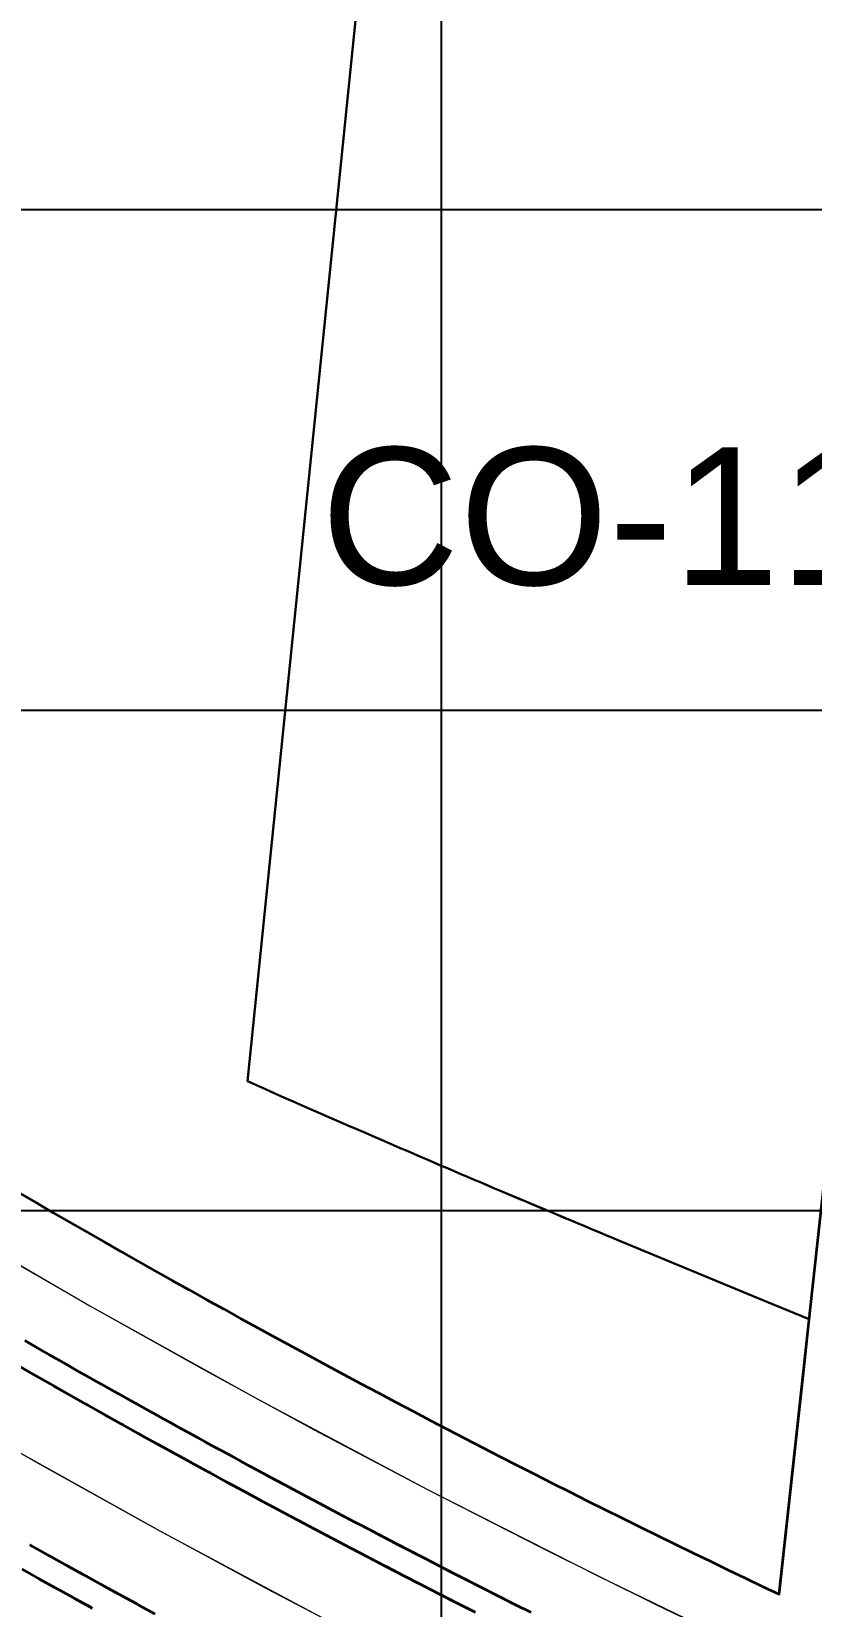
# Model space of a CAD drawing. Header units: millimetres. Extents: x 464536 to 476893, y 870501 to 881610.
# Drawn here: x 467618.1 to 467774, y 873120.9 to 873435.6 of the extents above; entities that cross this region are included whole.
import ezdxf
from ezdxf.enums import TextEntityAlignment as Align

# ---------------------------------------------------------------- set-up
doc = ezdxf.new("R2010")
doc.units = ezdxf.units.MM
for name, color, linetype, lineweight in [('Center_1', 7, 'Continuous', 5), ('Land Use Code', 7, 'Continuous', 35), ('Proposed Road Net work', 7, 'Continuous', 35), ('Recreational _ Environmental', 84, 'Continuous', 35)]:
    doc.layers.add(name, color=color, linetype=linetype, lineweight=lineweight)
doc.layers.add('Commerce_ Business _ Trade', color=10, linetype='Continuous')
doc.layers.add('Grid1', color=7, linetype='Continuous')
doc.styles.add('Arial', font='arial.ttf')

msp = doc.modelspace()

# ---------------------------------------------------------------- linework, layer by layer
at = {"layer": 'Center_1'}
for points in [[(467354.16, 873369.5), (467365.97, 873359.96), (467377.79, 873350.57), (467400.83, 873332.66), (467404.49, 873329.87), (467432.26, 873309.08), (467460.38, 873288.78), (467488.85, 873268.96), (467517.66, 873249.63), (467546.79, 873230.81), (467546.83, 873230.78), (467549.93, 873228.82), (467572.57, 873214.73), (467595.4, 873200.94), (467599.27, 873198.64), (467629.77, 873180.94), (467663.33, 873162.28), (467697.25, 873144.25), (467731.5, 873126.88), (467766.07, 873110.16), (467773.25, 873106.79), (467780.43, 873103.45)], [(467806.26, 873056.21), (467769.52, 873072.69), (467744.51, 873084.42), (467719.66, 873096.48), (467710.79, 873100.88), (467677.43, 873117.93), (467644.37, 873135.6), (467611.65, 873153.86), (467579.27, 873172.72), (467547.24, 873192.17), (467515.57, 873212.2), (467484.27, 873232.81), (467453.35, 873253.98), (467422.83, 873275.72), (467392.71, 873298.02), (467363, 873320.86)]]:
    msp.add_lwpolyline(points, dxfattribs=at)
for points in [[(467769.52, 873072.69, 0), (467752.83, 873080.47, 0), (467736.21, 873088.4, 0), (467719.66, 873096.48, 0), (467710.79, 873100.88, 0), (467687.82, 873112.54, 0), (467664.99, 873124.49, 0), (467642.32, 873136.72, 0), (467619.8, 873149.24, 0), (467597.44, 873162.04, 0), (467575.25, 873175.12, 0), (467553.22, 873188.48, 0), (467531.36, 873202.11, 0), (467509.67, 873216.02, 0), (467488.16, 873230.2, 0), (467466.83, 873244.65, 0), (467445.68, 873259.37, 0), (467424.72, 873274.35, 0), (467403.95, 873289.59, 0), (467383.38, 873305.1, 0), (467363, 873320.86, 0)], [(467614.48, 873189.73, 0), (467629.77, 873180.94, 0), (467652.11, 873168.43, 0), (467674.6, 873156.2, 0), (467697.25, 873144.25, 0), (467720.04, 873132.6, 0), (467742.99, 873121.23, 0), (467766.07, 873110.16, 0)]]:
    msp.add_polyline3d(points, dxfattribs=at)
at = {"layer": 'Commerce_ Business _ Trade'}
msp.add_lwpolyline([(467773.52, 873178.25), (467765.05, 873181.76), (467735.16, 873194.15), (467735.14, 873194.15), (467733.91, 873194.66, -0.000594), (467726.74, 873197.65), (467711.97, 873203.85, -0.001789), (467690.44, 873213.05, -0.002436), (467661.23, 873225.82), (467683.71, 873446.39), (467686.5, 873473.72), (467760.78, 873469.17), (467781.35, 873467.9), (467805.04, 873466.45), (467789.65, 873325.76), (467788.78, 873317.82), (467781.64, 873252.5), (467779.06, 873228.94), (467776.71, 873207.44)], format="xyb", close=True, dxfattribs=at)
msp.add_lwpolyline([(467683.71, 873446.39), (467661.23, 873225.82, 0.002436), (467690.44, 873213.05, 0.001789), (467711.97, 873203.85, 0.001224), (467726.74, 873197.65, 0.000608), (467733.91, 873194.66), (467735.14, 873194.15), (467735.16, 873194.15), (467765.05, 873181.76), (467773.52, 873178.25), (467772.35, 873167.54), (467767.57, 873123.82), (467767.51, 873123.31), (467764.33, 873124.82), (467760.8, 873126.51), (467757.27, 873128.2), (467753.75, 873129.9), (467750.23, 873131.61), (467746.71, 873133.33), (467743.19, 873135.05), (467739.68, 873136.78), (467736.17, 873138.51), (467732.66, 873140.26), (467729.16, 873142.01), (467725.66, 873143.76), (467722.17, 873145.53), (467718.68, 873147.3), (467715.19, 873149.07), (467711.71, 873150.86), (467708.22, 873152.65), (467704.75, 873154.44), (467701.27, 873156.25), (467697.8, 873158.06), (467694.33, 873159.88), (467690.87, 873161.7), (467687.41, 873163.53), (467683.95, 873165.37), (467680.5, 873167.22), (467677.05, 873169.07), (467673.61, 873170.93), (467670.17, 873172.79), (467666.73, 873174.66), (467663.29, 873176.54), (467659.86, 873178.43), (467656.43, 873180.32), (467653.01, 873182.22), (467649.59, 873184.12), (467646.18, 873186.03), (467642.76, 873187.95), (467639.35, 873189.88), (467635.95, 873191.81), (467632.57, 873193.74), (467629.19, 873195.67), (467625.81, 873197.61), (467622.44, 873199.56), (467619.07, 873201.51), (467615.71, 873203.48)], format="xyb", dxfattribs=at)
at = {"layer": 'Grid1'}
for p, q in [((467700, 870600), (467700, 881600)), ((464700, 873400), (472600, 873400)), ((464700, 873300), (472600, 873300)), ((464700, 873200), (472600, 873200))]:
    msp.add_line(p, q, dxfattribs=at)
at = {"layer": 'Proposed Road Net work'}
for points in [[(467615.71, 873203.48, 0), (467619.07, 873201.51, 0), (467622.44, 873199.56, 0), (467625.81, 873197.61, 0), (467629.19, 873195.67, 0), (467632.57, 873193.74, 0), (467635.95, 873191.81, 0), (467639.35, 873189.88, 0), (467642.76, 873187.95, 0), (467646.18, 873186.03, 0), (467649.59, 873184.12, 0), (467653.01, 873182.22, 0), (467656.43, 873180.32, 0), (467659.86, 873178.43, 0), (467663.29, 873176.54, 0), (467666.73, 873174.66, 0), (467670.17, 873172.79, 0), (467673.61, 873170.93, 0), (467677.05, 873169.07, 0), (467680.5, 873167.22, 0), (467683.95, 873165.37, 0), (467687.41, 873163.53, 0), (467690.87, 873161.7, 0), (467694.33, 873159.88, 0), (467697.8, 873158.06, 0), (467701.27, 873156.25, 0), (467704.75, 873154.44, 0), (467708.22, 873152.65, 0), (467711.71, 873150.86, 0), (467715.19, 873149.07, 0), (467718.68, 873147.3, 0), (467722.17, 873145.53, 0), (467725.66, 873143.76, 0), (467729.16, 873142.01, 0), (467732.66, 873140.26, 0), (467736.17, 873138.51, 0), (467739.68, 873136.78, 0), (467743.19, 873135.05, 0), (467746.71, 873133.33, 0), (467750.23, 873131.61, 0), (467753.75, 873129.9, 0), (467757.27, 873128.2, 0), (467760.8, 873126.51, 0), (467764.33, 873124.82, 0), (467767.51, 873123.31, 0), (467805.04, 873466.45, 0)], [(467615.71, 873203.48, 0), (467619.07, 873201.51, 0), (467622.44, 873199.56, 0), (467625.81, 873197.61, 0), (467629.19, 873195.67, 0), (467632.57, 873193.74, 0), (467635.95, 873191.81, 0), (467639.35, 873189.88, 0), (467642.76, 873187.95, 0), (467646.18, 873186.03, 0), (467649.59, 873184.12, 0), (467653.01, 873182.22, 0), (467656.43, 873180.32, 0), (467659.86, 873178.43, 0), (467663.29, 873176.54, 0), (467666.73, 873174.66, 0), (467670.17, 873172.79, 0), (467673.61, 873170.93, 0), (467677.05, 873169.07, 0), (467680.5, 873167.22, 0), (467683.95, 873165.37, 0), (467687.41, 873163.53, 0), (467690.87, 873161.7, 0), (467694.33, 873159.88, 0), (467697.8, 873158.06, 0), (467701.27, 873156.25, 0), (467704.75, 873154.44, 0), (467708.22, 873152.65, 0), (467711.71, 873150.86, 0), (467715.19, 873149.07, 0), (467718.68, 873147.3, 0), (467722.17, 873145.53, 0), (467725.66, 873143.76, 0), (467729.16, 873142.01, 0), (467732.66, 873140.26, 0), (467736.17, 873138.51, 0), (467739.68, 873136.78, 0), (467743.19, 873135.05, 0), (467746.71, 873133.33, 0), (467750.23, 873131.61, 0), (467753.75, 873129.9, 0), (467757.27, 873128.2, 0), (467760.8, 873126.51, 0), (467764.33, 873124.82, 0), (467767.51, 873123.31, 0), (467805.04, 873466.45, 0)], [(467717.97, 873119.65, 0), (467714.43, 873121.43, 0), (467710.89, 873123.22, 0), (467707.35, 873125.01, 0), (467703.82, 873126.81, 0), (467700.29, 873128.61, 0), (467696.77, 873130.43, 0), (467693.25, 873132.25, 0), (467689.73, 873134.07, 0), (467686.21, 873135.91, 0), (467682.7, 873137.75, 0), (467679.2, 873139.59, 0), (467675.69, 873141.45, 0), (467672.2, 873143.31, 0), (467668.7, 873145.18, 0), (467665.21, 873147.05, 0), (467661.72, 873148.93, 0), (467658.23, 873150.82, 0), (467654.75, 873152.72, 0), (467651.28, 873154.62, 0), (467647.8, 873156.53, 0), (467644.33, 873158.44, 0), (467640.87, 873160.36, 0), (467637.4, 873162.29, 0), (467633.94, 873164.23, 0), (467630.49, 873166.17, 0), (467627.04, 873168.12, 0), (467623.59, 873170.08, 0), (467620.17, 873172.03, 0), (467616.75, 873173.99, 0)], [(467717.97, 873119.65, 0), (467714.43, 873121.43, 0), (467710.89, 873123.22, 0), (467707.35, 873125.01, 0), (467703.82, 873126.81, 0), (467700.29, 873128.61, 0), (467696.77, 873130.43, 0), (467693.25, 873132.25, 0), (467689.73, 873134.07, 0), (467686.21, 873135.91, 0), (467682.7, 873137.75, 0), (467679.2, 873139.59, 0), (467675.69, 873141.45, 0), (467672.2, 873143.31, 0), (467668.7, 873145.18, 0), (467665.21, 873147.05, 0), (467661.72, 873148.93, 0), (467658.23, 873150.82, 0), (467654.75, 873152.72, 0), (467651.28, 873154.62, 0), (467647.8, 873156.53, 0), (467644.33, 873158.44, 0), (467640.87, 873160.36, 0), (467637.4, 873162.29, 0), (467633.94, 873164.23, 0), (467630.49, 873166.17, 0), (467627.04, 873168.12, 0), (467623.59, 873170.08, 0), (467620.17, 873172.03, 0), (467616.75, 873173.99, 0)], [(467614.97, 873169.24, 0), (467618.45, 873167.25, 0), (467621.94, 873165.27, 0), (467625.43, 873163.29, 0), (467628.92, 873161.32, 0), (467632.42, 873159.35, 0), (467635.92, 873157.4, 0), (467639.43, 873155.44, 0), (467642.93, 873153.5, 0), (467646.45, 873151.56, 0), (467649.97, 873149.63, 0), (467653.49, 873147.71, 0), (467657.01, 873145.8, 0), (467660.54, 873143.89, 0), (467664.07, 873141.99, 0), (467667.61, 873140.09, 0), (467671.15, 873138.2, 0), (467674.69, 873136.32, 0), (467678.24, 873134.45, 0), (467681.79, 873132.58, 0), (467685.34, 873130.72, 0), (467688.9, 873128.87, 0), (467692.46, 873127.02, 0), (467696.03, 873125.18, 0), (467699.6, 873123.35, 0), (467703.17, 873121.53, 0), (467706.75, 873119.71, 0)], [(467614.97, 873169.24, 0), (467618.45, 873167.25, 0), (467621.94, 873165.27, 0), (467625.43, 873163.29, 0), (467628.92, 873161.32, 0), (467632.42, 873159.35, 0), (467635.92, 873157.4, 0), (467639.43, 873155.44, 0), (467642.93, 873153.5, 0), (467646.45, 873151.56, 0), (467649.97, 873149.63, 0), (467653.49, 873147.71, 0), (467657.01, 873145.8, 0), (467660.54, 873143.89, 0), (467664.07, 873141.99, 0), (467667.61, 873140.09, 0), (467671.15, 873138.2, 0), (467674.69, 873136.32, 0), (467678.24, 873134.45, 0), (467681.79, 873132.58, 0), (467685.34, 873130.72, 0), (467688.9, 873128.87, 0), (467692.46, 873127.02, 0), (467696.03, 873125.18, 0), (467699.6, 873123.35, 0), (467703.17, 873121.53, 0), (467706.75, 873119.71, 0)], [(467642.71, 873119.42, 0), (467639.13, 873121.37, 0), (467635.56, 873123.32, 0), (467631.99, 873125.28, 0), (467628.43, 873127.24, 0), (467624.86, 873129.22, 0), (467621.31, 873131.19, 0), (467617.75, 873133.18, 0)], [(467642.71, 873119.42, 0), (467639.13, 873121.37, 0), (467635.56, 873123.32, 0), (467631.99, 873125.28, 0), (467628.43, 873127.24, 0), (467624.86, 873129.22, 0), (467621.31, 873131.19, 0), (467617.75, 873133.18, 0)], [(467616.22, 873128.31, 0), (467619.71, 873126.36, 0), (467623.2, 873124.42, 0), (467626.69, 873122.49, 0), (467630.19, 873120.56, 0)], [(467616.22, 873128.31, 0), (467619.71, 873126.36, 0), (467623.2, 873124.42, 0), (467626.69, 873122.49, 0), (467630.19, 873120.56, 0)]]:
    msp.add_polyline3d(points, dxfattribs=at)
at = {"layer": 'Recreational _ Environmental'}
for points in [[(467616.75, 873173.99), (467618.11, 873173.21), (467620.17, 873172.03), (467621.56, 873171.24), (467623.59, 873170.08), (467625.01, 873169.27), (467627.04, 873168.12), (467628.47, 873167.31), (467630.49, 873166.17), (467631.94, 873165.36), (467633.94, 873164.23), (467635.4, 873163.41), (467637.4, 873162.29), (467638.87, 873161.47), (467640.87, 873160.36), (467642.35, 873159.54), (467644.33, 873158.44), (467645.83, 873157.62), (467647.8, 873156.53), (467649.31, 873155.7), (467651.28, 873154.62), (467652.8, 873153.79), (467654.75, 873152.72), (467656.29, 873151.88), (467658.23, 873150.82), (467659.78, 873149.98), (467661.72, 873148.93), (467663.28, 873148.09), (467665.21, 873147.05), (467666.78, 873146.21), (467668.7, 873145.18), (467670.28, 873144.33), (467672.2, 873143.31), (467673.79, 873142.46), (467675.7, 873141.45), (467677.3, 873140.6), (467679.2, 873139.59), (467680.82, 873138.74), (467682.7, 873137.75), (467684.34, 873136.89), (467686.21, 873135.91), (467687.86, 873135.05), (467689.73, 873134.07), (467691.38, 873133.21), (467693.25, 873132.25), (467694.91, 873131.38), (467696.77, 873130.43), (467698.45, 873129.56), (467700.29, 873128.61), (467701.98, 873127.75), (467703.82, 873126.81), (467705.53, 873125.94), (467707.35, 873125.01), (467709.07, 873124.14), (467710.89, 873123.22), (467712.62, 873122.34), (467714.43, 873121.43), (467716.17, 873120.56)], [(467706.75, 873119.71), (467703.26, 873121.48), (467703.17, 873121.53), (467699.71, 873123.3), (467699.6, 873123.35), (467696.16, 873125.12), (467696.03, 873125.18), (467692.62, 873126.94), (467692.46, 873127.02), (467689.08, 873128.78), (467688.9, 873128.87), (467685.54, 873130.62), (467685.34, 873130.72), (467682.01, 873132.46), (467681.79, 873132.58), (467678.49, 873134.32), (467678.24, 873134.45), (467674.96, 873136.18), (467674.69, 873136.32), (467671.44, 873138.05), (467671.15, 873138.2), (467667.92, 873139.92), (467667.61, 873140.09), (467664.41, 873141.8), (467664.07, 873141.99), (467660.9, 873143.69), (467660.54, 873143.89), (467657.4, 873145.59), (467657.01, 873145.8), (467653.89, 873147.49), (467653.49, 873147.71), (467650.4, 873149.4), (467649.97, 873149.63), (467646.9, 873151.32), (467646.45, 873151.56), (467643.41, 873153.24), (467642.93, 873153.5), (467639.92, 873155.17), (467639.43, 873155.45), (467636.44, 873157.11), (467635.92, 873157.4), (467632.96, 873159.05), (467632.42, 873159.35), (467629.49, 873161), (467628.92, 873161.32), (467626.01, 873162.96), (467625.43, 873163.29), (467622.55, 873164.92), (467621.94, 873165.27), (467619.08, 873166.89), (467618.45, 873167.25), (467615.62, 873168.87)], [(467617.75, 873133.18), (467618.31, 873132.87), (467621.31, 873131.19), (467621.84, 873130.9), (467624.87, 873129.22), (467625.37, 873128.94), (467628.43, 873127.24), (467628.91, 873126.98), (467631.99, 873125.28), (467632.45, 873125.03), (467635.56, 873123.32), (467636, 873123.08), (467639.13, 873121.37), (467639.55, 873121.14), (467642.71, 873119.42)], [(467630.04, 873120.64), (467626.69, 873122.49), (467626.49, 873122.6), (467623.2, 873124.42), (467622.94, 873124.56), (467619.71, 873126.36), (467619.4, 873126.53), (467616.22, 873128.31)]]:
    msp.add_lwpolyline(points, dxfattribs=at)

# ---------------------------------------------------------------- texts
at = {"layer": 'Land Use Code', "color": 7, "true_color": 0xffffff, "style": 'Arial'}
msp.add_text('CO-11', height=27.465, dxfattribs=at).set_placement((467732.38, 873316.76), align=Align.BOTTOM_CENTER)

doc.saveas('drawing.dxf')
